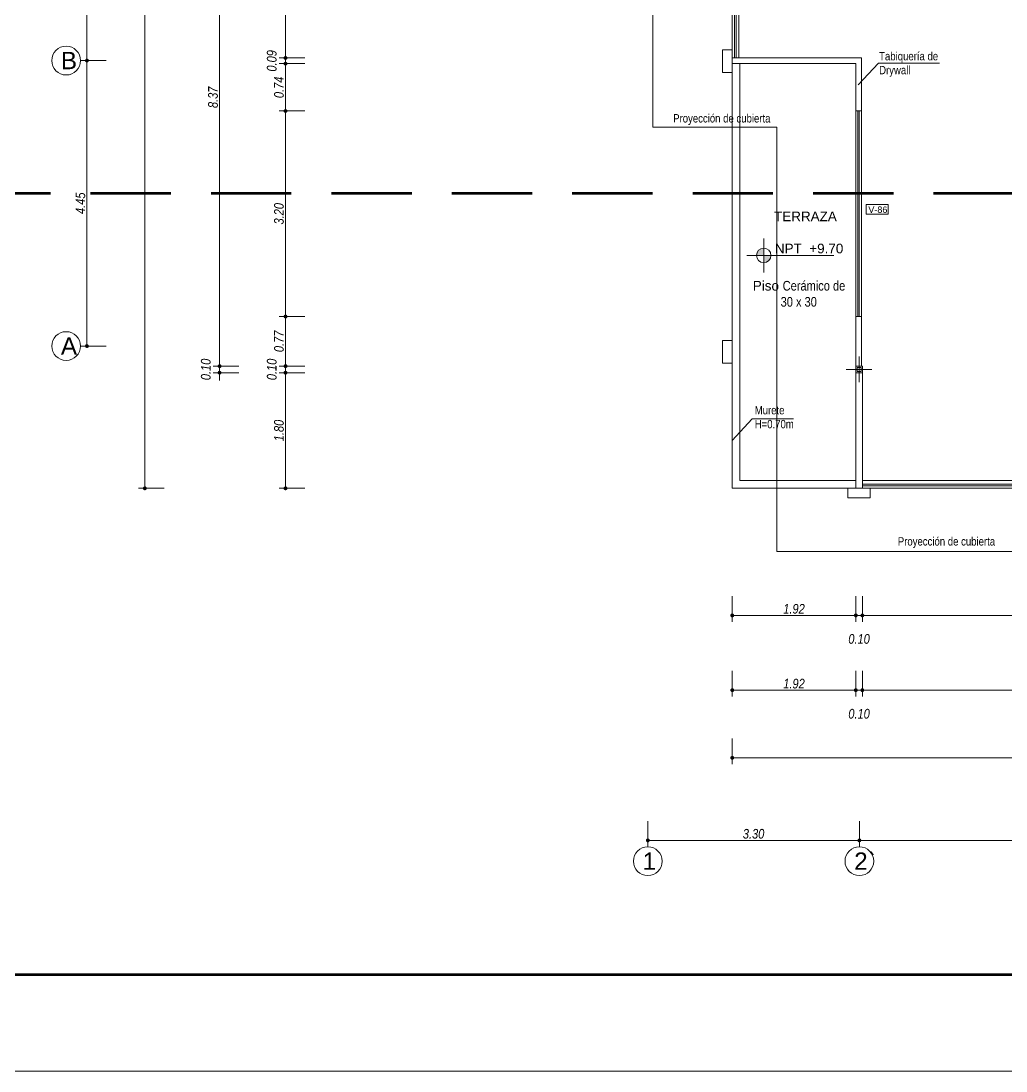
# Model space of a CAD drawing. Header units: inches. Extents: x 140 to 978, y -82 to 38.
# Drawn here: x 837.23 to 852.57, y -22.35 to -6 of the extents above; entities that cross this region are included whole.
import ezdxf

# ---------------------------------------------------------------- set-up
doc = ezdxf.new("R2010")
doc.units = ezdxf.units.IN
doc.header["$MEASUREMENT"] = 0
doc.linetypes.add('DASHED', pattern=[0.75, 0.5, -0.25])
doc.linetypes.add('DASHED2', pattern=[0.375, 0.25, -0.125])
doc.layers.get('0').update_dxf_attribs({"lineweight": 0})
for name, color, linetype, lineweight in [('UNSAAC- ROTULO', 7, 'Continuous', 60), ('UNSAAC-COLUMNA', 24, 'Continuous', 0), ('UNSAAC-CORTE MURO', 42, 'Continuous', 35), ('UNSAAC-COTA', 48, 'Continuous', 0), ('UNSAAC-FACHADA(2DO PLANO)', 7, 'Continuous', 30), ('UNSAAC-LINEA 0.00', 251, 'Continuous', 0), ('UNSAAC-LINEA DE CORTE', 7, 'Continuous', 70), ('UNSAAC-LLAMADOS', 88, 'Continuous', 0), ('UNSAAC-MURETE', 146, 'Continuous', 20), ('UNSAAC-PROYECCIONES', 38, 'DASHED2', 0), ('UNSAAC-TEXTOS', 250, 'Continuous', 0), ('UNSAAC-VANOS', 24, 'Continuous', 0), ('UNSAAC-VARIOS', 30, 'Continuous', 0)]:
    doc.layers.add(name, color=color, linetype=linetype, lineweight=lineweight)
doc.styles.add('5mm', font='GOTHIC.TTF', dxfattribs={"height": 5})
doc.styles.add('narrow', font='')
doc.styles.get("Standard").update_dxf_attribs({"font": 'arial.ttf'})
doc.styles.get('narrow').set_extended_font_data('Arial Narrow', italic=True)
doc.dimstyles.new('1EN75', dxfattribs={"dimtxt": 0.15, "dimasz": 0.06, "dimexe": 0.1, "dimexo": 0.15, "dimgap": 0.025, "dimtad": 1, "dimzin": 1, "dimdsep": 46, "dimtxsty": 'narrow', "dimblk": 'DOT', "dimcen": 0.1, "dimclrd": 256, "dimclre": 256, "dimclrt": 256, "dimaunit": 1, "dimadec": 3, "dimazin": 0, "dimtfac": 1, "dimtmove": 2, "dimatfit": 3, "dimldrblk": 'ARCHTICK', "dimfxl": 0.3, "dimfxlon": 1, "dimtolj": 1, "dimtzin": 0, "dimlwd": 0, "dimlwe": 0, "dimarcsym": 0})

# ---------------------------------------------------------------- blocks, each defined once
blk = doc.blocks.new('npt')
at = {"layer": 'UNSAAC-TEXTOS'}
h = blk.add_hatch(color=0, dxfattribs=at)
h.dxf.hatch_style = 1
h.paths.add_polyline_path([(0.0522, 0), (0, 0), (0, -0.0522, 0.414214)])
h.paths.add_polyline_path([(0, 0.0522, 0.414214), (-0.0522, 0), (0, 0)])
at = {"layer": 'UNSAAC-TEXTOS', "color": 0}
for p, q in [((0, -0.1228), (0, 0.1228)), ((-0.1228, 0), (0.507, 0))]:
    blk.add_line(p, q, dxfattribs=at)
blk.add_circle((0, 0), 0.0522, dxfattribs=at)
blk = doc.blocks.new('npty')
at = {"layer": 'UNSAAC-TEXTOS', "xscale": 2.154779168756153, "yscale": 2.154779168756153, "zscale": 2.154779168756153}
blk.add_blockref('npt', (1323.156, 5.491), dxfattribs=at)
at = {"layer": 'UNSAAC-TEXTOS', "insert": (1323.33, 5.673), "char_height": 0.15, "width": 1.06387, "attachment_point": 1, "style": '5mm'}
blk.add_mtext('{\\fArial|b0|i0|c0|p34;NPT  +9.70}', dxfattribs=at)
blk = doc.blocks.new('_Dot')
at = {"color": 0, "linetype": 'ByBlock', "lineweight": -2}
blk.add_line((-0.5, 0), (-1, 0), dxfattribs=at)
at = {"color": 0, "linetype": 'ByBlock', "const_width": 0.5}
blk.add_lwpolyline([(-0.25, 0, 1), (0.25, 0, 1)], format="xyb", close=True, dxfattribs=at)
blk = doc.blocks.new('*D226')
at = {"layer": 'Defpoints', "color": 0, "transparency": 16777216}
for p in [(846.992, -6.777), (850.287, -15.848), (850.287, -18.758)]:
    blk.add_point(p, dxfattribs=at)
at = {"layer": 'UNSAAC-COTA', "lineweight": 0, "transparency": 16777216}
for p, q in [((846.992, -18.458), (846.992, -18.858)), ((850.287, -18.458), (850.287, -18.858)), ((847.052, -18.758), (850.227, -18.758))]:
    blk.add_line(p, q, dxfattribs=at)
at = {"layer": 'UNSAAC-COTA', "lineweight": 0, "transparency": 16777216, "xscale": 0.06, "yscale": 0.06, "zscale": 0.06, "rotation": 180}
blk.add_blockref('_Dot', (846.992, -18.758), dxfattribs=at)
at = {"layer": 'UNSAAC-COTA', "lineweight": 0, "transparency": 16777216, "xscale": 0.06, "yscale": 0.06, "zscale": 0.06}
blk.add_blockref('_Dot', (850.287, -18.758), dxfattribs=at)
at = {"layer": 'UNSAAC-COTA', "transparency": 16777216, "insert": (848.639, -18.656), "char_height": 0.15, "attachment_point": 5, "style": 'narrow'}
blk.add_mtext('\\A1;3.30', dxfattribs=at)
blk = doc.blocks.new('_ArchTick')
at = {"layer": 'UNSAAC-FACHADA(2DO PLANO)', "color": 0, "const_width": 0.15}
blk.add_lwpolyline([(-0.5, -0.5), (0.5, 0.5)], dxfattribs=at)
blk = doc.blocks.new('*D227')
at = {"layer": 'Defpoints', "color": 0, "transparency": 16777216}
for p in [(850.287, -15.848), (855.867, -15.848), (855.867, -18.758)]:
    blk.add_point(p, dxfattribs=at)
at = {"layer": 'UNSAAC-COTA', "lineweight": 0, "transparency": 16777216}
for p, q in [((850.287, -18.458), (850.287, -18.858)), ((855.867, -18.458), (855.867, -18.858)), ((850.347, -18.758), (855.807, -18.758))]:
    blk.add_line(p, q, dxfattribs=at)
at = {"layer": 'UNSAAC-COTA', "lineweight": 0, "transparency": 16777216, "xscale": 0.06, "yscale": 0.06, "zscale": 0.06, "rotation": 180}
blk.add_blockref('_Dot', (850.287, -18.758), dxfattribs=at)
at = {"layer": 'UNSAAC-COTA', "lineweight": 0, "transparency": 16777216, "xscale": 0.06, "yscale": 0.06, "zscale": 0.06}
blk.add_blockref('_Dot', (855.867, -18.758), dxfattribs=at)
at = {"layer": 'UNSAAC-COTA', "transparency": 16777216, "insert": (853.077, -18.656), "char_height": 0.15, "attachment_point": 5, "style": 'narrow'}
blk.add_mtext('\\A1;5.58', dxfattribs=at)
blk = doc.blocks.new('*D240')
at = {"layer": 'Defpoints', "color": 0, "transparency": 16777216}
for p in [(838.259, -6.616), (846.999, -6.616), (846.894, -11.061)]:
    blk.add_point(p, dxfattribs=at)
at = {"layer": 'UNSAAC-COTA', "lineweight": 0, "transparency": 16777216}
for p, q in [((838.559, -6.616), (838.159, -6.616)), ((838.259, -11.001), (838.259, -6.676)), ((838.559, -11.061), (838.159, -11.061))]:
    blk.add_line(p, q, dxfattribs=at)
at = {"layer": 'UNSAAC-COTA', "lineweight": 0, "transparency": 16777216, "xscale": 0.06, "yscale": 0.06, "zscale": 0.06}
for p, rotation in [((838.259, -6.616), 90), ((838.259, -11.061), 270)]:
    blk.add_blockref('_Dot', p, dxfattribs=dict(at, rotation=rotation))
at = {"layer": 'UNSAAC-COTA', "transparency": 16777216, "insert": (838.157, -8.838), "char_height": 0.15, "attachment_point": 5, "rotation": 90, "style": 'narrow'}
blk.add_mtext('\\A1;4.45', dxfattribs=at)
blk = doc.blocks.new('*D241')
at = {"layer": 'Defpoints', "color": 0, "transparency": 16777216}
for p in [(838.259, -2.26), (843.484, -2.26), (846.999, -6.616)]:
    blk.add_point(p, dxfattribs=at)
at = {"layer": 'UNSAAC-COTA', "lineweight": 0, "transparency": 16777216}
for p, q in [((838.559, -2.26), (838.159, -2.26)), ((838.259, -6.556), (838.259, -2.32)), ((838.559, -6.616), (838.159, -6.616))]:
    blk.add_line(p, q, dxfattribs=at)
at = {"layer": 'UNSAAC-COTA', "lineweight": 0, "transparency": 16777216, "xscale": 0.06, "yscale": 0.06, "zscale": 0.06}
for p, rotation in [((838.259, -2.26), 90), ((838.259, -6.616), 270)]:
    blk.add_blockref('_Dot', p, dxfattribs=dict(at, rotation=rotation))
at = {"layer": 'UNSAAC-COTA', "transparency": 16777216, "insert": (838.157, -4.438), "char_height": 0.15, "attachment_point": 5, "rotation": 90, "style": 'narrow'}
blk.add_mtext('\\A1;4.36', dxfattribs=at)
blk = doc.blocks.new('*D359')
at = {"layer": 'Defpoints', "color": 0, "transparency": 16777216}
for p in [(848.307, -2.951), (841.351, -6.575), (848.307, -6.575)]:
    blk.add_point(p, dxfattribs=at)
at = {"layer": 'UNSAAC-COTA', "lineweight": 0, "transparency": 16777216}
for p, q in [((841.651, -2.951), (841.251, -2.951)), ((841.351, -3.011), (841.351, -6.515)), ((841.651, -6.575), (841.251, -6.575))]:
    blk.add_line(p, q, dxfattribs=at)
at = {"layer": 'UNSAAC-COTA', "lineweight": 0, "transparency": 16777216, "xscale": 0.06, "yscale": 0.06, "zscale": 0.06}
for p, rotation in [((841.351, -2.951), 90), ((841.351, -6.575), 270)]:
    blk.add_blockref('_Dot', p, dxfattribs=dict(at, rotation=rotation))
at = {"layer": 'UNSAAC-COTA', "transparency": 16777216, "insert": (841.249, -4.763), "char_height": 0.15, "attachment_point": 5, "rotation": 90, "style": 'narrow'}
blk.add_mtext('\\A1;3.62', dxfattribs=at)
blk = doc.blocks.new('*D360')
at = {"layer": 'Defpoints', "color": 0, "transparency": 16777216}
for p in [(841.351, -6.664), (848.307, -6.575), (848.307, -6.664)]:
    blk.add_point(p, dxfattribs=at)
at = {"layer": 'UNSAAC-COTA', "lineweight": 0, "transparency": 16777216}
for p, q in [((841.351, -6.515), (841.351, -6.455)), ((841.651, -6.575), (841.251, -6.575)), ((841.651, -6.664), (841.251, -6.664)), ((841.351, -6.575), (841.351, -6.664)), ((841.351, -6.724), (841.351, -6.784))]:
    blk.add_line(p, q, dxfattribs=at)
at = {"layer": 'UNSAAC-COTA', "lineweight": 0, "transparency": 16777216, "xscale": 0.06, "yscale": 0.06, "zscale": 0.06}
for p, rotation in [((841.351, -6.575), 270), ((841.351, -6.664), 90)]:
    blk.add_blockref('_Dot', p, dxfattribs=dict(at, rotation=rotation))
at = {"layer": 'UNSAAC-COTA', "transparency": 16777216, "insert": (841.137, -6.62), "char_height": 0.15, "attachment_point": 5, "rotation": 90, "style": 'narrow'}
blk.add_mtext('\\A1;0.09', dxfattribs=at)
blk = doc.blocks.new('*D361')
at = {"layer": 'Defpoints', "color": 0, "transparency": 16777216}
for p in [(848.307, -6.664), (841.351, -7.401), (850.231, -7.401)]:
    blk.add_point(p, dxfattribs=at)
at = {"layer": 'UNSAAC-COTA', "lineweight": 0, "transparency": 16777216}
for p, q in [((841.651, -6.664), (841.251, -6.664)), ((841.351, -6.724), (841.351, -7.341)), ((841.651, -7.401), (841.251, -7.401))]:
    blk.add_line(p, q, dxfattribs=at)
at = {"layer": 'UNSAAC-COTA', "lineweight": 0, "transparency": 16777216, "xscale": 0.06, "yscale": 0.06, "zscale": 0.06}
for p, rotation in [((841.351, -6.664), 90), ((841.351, -7.401), 270)]:
    blk.add_blockref('_Dot', p, dxfattribs=dict(at, rotation=rotation))
at = {"layer": 'UNSAAC-COTA', "transparency": 16777216, "insert": (841.249, -7.033), "char_height": 0.15, "attachment_point": 5, "rotation": 90, "style": 'narrow'}
blk.add_mtext('\\A1;0.74', dxfattribs=at)
blk = doc.blocks.new('*D362')
at = {"layer": 'Defpoints', "color": 0, "transparency": 16777216}
for p in [(850.231, -7.401), (841.351, -10.601), (850.231, -10.601)]:
    blk.add_point(p, dxfattribs=at)
at = {"layer": 'UNSAAC-COTA', "lineweight": 0, "transparency": 16777216}
for p, q in [((841.651, -7.401), (841.251, -7.401)), ((841.351, -7.461), (841.351, -10.541)), ((841.651, -10.601), (841.251, -10.601))]:
    blk.add_line(p, q, dxfattribs=at)
at = {"layer": 'UNSAAC-COTA', "lineweight": 0, "transparency": 16777216, "xscale": 0.06, "yscale": 0.06, "zscale": 0.06}
for p, rotation in [((841.351, -7.401), 90), ((841.351, -10.601), 270)]:
    blk.add_blockref('_Dot', p, dxfattribs=dict(at, rotation=rotation))
at = {"layer": 'UNSAAC-COTA', "transparency": 16777216, "insert": (841.249, -9.001), "char_height": 0.15, "attachment_point": 5, "rotation": 90, "style": 'narrow'}
blk.add_mtext('\\A1;3.20', dxfattribs=at)
blk = doc.blocks.new('*D363')
at = {"layer": 'Defpoints', "color": 0, "transparency": 16777216}
for p in [(850.231, -10.601), (841.351, -11.374), (850.231, -11.374)]:
    blk.add_point(p, dxfattribs=at)
at = {"layer": 'UNSAAC-COTA', "lineweight": 0, "transparency": 16777216}
for p, q in [((841.651, -10.601), (841.251, -10.601)), ((841.351, -10.661), (841.351, -11.314)), ((841.651, -11.374), (841.251, -11.374))]:
    blk.add_line(p, q, dxfattribs=at)
at = {"layer": 'UNSAAC-COTA', "lineweight": 0, "transparency": 16777216, "xscale": 0.06, "yscale": 0.06, "zscale": 0.06}
for p, rotation in [((841.351, -10.601), 90), ((841.351, -11.374), 270)]:
    blk.add_blockref('_Dot', p, dxfattribs=dict(at, rotation=rotation))
at = {"layer": 'UNSAAC-COTA', "transparency": 16777216, "insert": (841.249, -10.988), "char_height": 0.15, "attachment_point": 5, "rotation": 90, "style": 'narrow'}
blk.add_mtext('\\A1;0.77', dxfattribs=at)
blk = doc.blocks.new('*D364')
at = {"layer": 'Defpoints', "color": 0, "transparency": 16777216}
for p in [(850.231, -11.374), (841.351, -11.476), (850.231, -11.476)]:
    blk.add_point(p, dxfattribs=at)
at = {"layer": 'UNSAAC-COTA', "lineweight": 0, "transparency": 16777216}
for p, q in [((841.351, -11.314), (841.351, -11.254)), ((841.651, -11.374), (841.251, -11.374)), ((841.351, -11.374), (841.351, -11.476)), ((841.651, -11.476), (841.251, -11.476)), ((841.351, -11.536), (841.351, -11.596))]:
    blk.add_line(p, q, dxfattribs=at)
at = {"layer": 'UNSAAC-COTA', "lineweight": 0, "transparency": 16777216, "xscale": 0.06, "yscale": 0.06, "zscale": 0.06}
for p, rotation in [((841.351, -11.374), 270), ((841.351, -11.476), 90)]:
    blk.add_blockref('_Dot', p, dxfattribs=dict(at, rotation=rotation))
at = {"layer": 'UNSAAC-COTA', "transparency": 16777216, "insert": (841.137, -11.425), "char_height": 0.15, "attachment_point": 5, "rotation": 90, "style": 'narrow'}
blk.add_mtext('\\A1;0.10', dxfattribs=at)
blk = doc.blocks.new('*D365')
at = {"layer": 'Defpoints', "color": 0, "transparency": 16777216}
for p in [(850.231, -11.476), (841.351, -13.276), (848.307, -13.276)]:
    blk.add_point(p, dxfattribs=at)
at = {"layer": 'UNSAAC-COTA', "lineweight": 0, "transparency": 16777216}
for p, q in [((841.651, -11.476), (841.251, -11.476)), ((841.351, -11.536), (841.351, -13.216)), ((841.651, -13.276), (841.251, -13.276))]:
    blk.add_line(p, q, dxfattribs=at)
at = {"layer": 'UNSAAC-COTA', "lineweight": 0, "transparency": 16777216, "xscale": 0.06, "yscale": 0.06, "zscale": 0.06}
for p, rotation in [((841.351, -11.476), 90), ((841.351, -13.276), 270)]:
    blk.add_blockref('_Dot', p, dxfattribs=dict(at, rotation=rotation))
at = {"layer": 'UNSAAC-COTA', "transparency": 16777216, "insert": (841.249, -12.376), "char_height": 0.15, "attachment_point": 5, "rotation": 90, "style": 'narrow'}
blk.add_mtext('\\A1;1.80', dxfattribs=at)
blk = doc.blocks.new('*D261')
at = {"layer": 'Defpoints', "color": 0, "transparency": 16777216}
for p in [(840.324, -11.374), (850.231, -11.374), (850.231, -11.476)]:
    blk.add_point(p, dxfattribs=at)
at = {"layer": 'UNSAAC-COTA', "lineweight": 0, "transparency": 16777216}
for p, q in [((840.324, -11.314), (840.324, -11.254)), ((840.624, -11.374), (840.224, -11.374)), ((840.324, -11.476), (840.324, -11.374)), ((840.624, -11.476), (840.224, -11.476)), ((840.324, -11.536), (840.324, -11.596))]:
    blk.add_line(p, q, dxfattribs=at)
at = {"layer": 'UNSAAC-COTA', "lineweight": 0, "transparency": 16777216, "xscale": 0.06, "yscale": 0.06, "zscale": 0.06}
for p, rotation in [((840.324, -11.374), 270), ((840.324, -11.476), 90)]:
    blk.add_blockref('_Dot', p, dxfattribs=dict(at, rotation=rotation))
at = {"layer": 'UNSAAC-COTA', "transparency": 16777216, "insert": (840.11, -11.425), "char_height": 0.15, "attachment_point": 5, "rotation": 90, "style": 'narrow'}
blk.add_mtext('\\A1;0.10', dxfattribs=at)
blk = doc.blocks.new('*D262')
at = {"layer": 'Defpoints', "color": 0, "transparency": 16777216}
for p in [(840.324, -3.002), (850.231, -3.002), (850.231, -11.374)]:
    blk.add_point(p, dxfattribs=at)
at = {"layer": 'UNSAAC-COTA', "lineweight": 0, "transparency": 16777216}
for p, q in [((840.624, -3.002), (840.224, -3.002)), ((840.324, -11.314), (840.324, -3.062)), ((840.624, -11.374), (840.224, -11.374))]:
    blk.add_line(p, q, dxfattribs=at)
at = {"layer": 'UNSAAC-COTA', "lineweight": 0, "transparency": 16777216, "xscale": 0.06, "yscale": 0.06, "zscale": 0.06}
for p, rotation in [((840.324, -3.002), 90), ((840.324, -11.374), 270)]:
    blk.add_blockref('_Dot', p, dxfattribs=dict(at, rotation=rotation))
at = {"layer": 'UNSAAC-COTA', "transparency": 16777216, "insert": (840.222, -7.188), "char_height": 0.15, "attachment_point": 5, "rotation": 90, "style": 'narrow'}
blk.add_mtext('\\A1;8.37', dxfattribs=at)
blk = doc.blocks.new('*D272')
at = {"layer": 'Defpoints', "color": 0, "transparency": 16777216}
for p in [(839.161, 24.124), (848.177, 24.124), (848.307, -13.276)]:
    blk.add_point(p, dxfattribs=at)
at = {"layer": 'UNSAAC-COTA', "lineweight": 0, "transparency": 16777216}
for p, q in [((839.461, 24.124), (839.061, 24.124)), ((839.161, -13.216), (839.161, 24.064)), ((839.461, -13.276), (839.061, -13.276))]:
    blk.add_line(p, q, dxfattribs=at)
at = {"layer": 'UNSAAC-COTA', "lineweight": 0, "transparency": 16777216, "xscale": 0.06, "yscale": 0.06, "zscale": 0.06}
for p, rotation in [((839.161, 24.124), 90), ((839.161, -13.276), 270)]:
    blk.add_blockref('_Dot', p, dxfattribs=dict(at, rotation=rotation))
at = {"layer": 'UNSAAC-COTA', "transparency": 16777216, "insert": (839.059, 5.424), "char_height": 0.15, "attachment_point": 5, "rotation": 90, "style": 'narrow'}
blk.add_mtext('\\A1;37.40', dxfattribs=at)
blk = doc.blocks.new('*D298')
at = {"layer": 'Defpoints', "color": 0, "transparency": 16777216}
for p in [(848.307, -13.276), (885.857, -13.276), (885.857, -17.472)]:
    blk.add_point(p, dxfattribs=at)
at = {"layer": 'UNSAAC-COTA', "lineweight": 0, "transparency": 16777216}
for p, q in [((848.307, -17.172), (848.307, -17.572)), ((885.857, -17.172), (885.857, -17.572)), ((848.367, -17.472), (885.797, -17.472))]:
    blk.add_line(p, q, dxfattribs=at)
at = {"layer": 'UNSAAC-COTA', "lineweight": 0, "transparency": 16777216, "xscale": 0.06, "yscale": 0.06, "zscale": 0.06, "rotation": 180}
blk.add_blockref('_Dot', (848.307, -17.472), dxfattribs=at)
at = {"layer": 'UNSAAC-COTA', "lineweight": 0, "transparency": 16777216, "xscale": 0.06, "yscale": 0.06, "zscale": 0.06}
blk.add_blockref('_Dot', (885.857, -17.472), dxfattribs=at)
at = {"layer": 'UNSAAC-COTA', "transparency": 16777216, "insert": (867.082, -17.37), "char_height": 0.15, "attachment_point": 5, "style": 'narrow'}
blk.add_mtext('\\A1;37.55', dxfattribs=at)
blk = doc.blocks.new('*D299')
at = {"layer": 'Defpoints', "color": 0, "transparency": 16777216}
for p in [(850.231, -11.772), (850.333, -11.771), (850.333, -16.419)]:
    blk.add_point(p, dxfattribs=at)
at = {"layer": 'UNSAAC-COTA', "lineweight": 0, "transparency": 16777216}
for p, q in [((850.231, -16.119), (850.231, -16.519)), ((850.333, -16.119), (850.333, -16.519)), ((850.171, -16.419), (850.111, -16.419)), ((850.231, -16.419), (850.333, -16.419)), ((850.393, -16.419), (850.453, -16.419))]:
    blk.add_line(p, q, dxfattribs=at)
at = {"layer": 'UNSAAC-COTA', "lineweight": 0, "transparency": 16777216, "xscale": 0.06, "yscale": 0.06, "zscale": 0.06}
blk.add_blockref('_Dot', (850.231, -16.419), dxfattribs=at)
at = {"layer": 'UNSAAC-COTA', "lineweight": 0, "transparency": 16777216, "xscale": 0.06, "yscale": 0.06, "zscale": 0.06, "rotation": 180}
blk.add_blockref('_Dot', (850.333, -16.419), dxfattribs=at)
at = {"layer": 'UNSAAC-COTA', "transparency": 16777216, "insert": (850.282, -16.787), "char_height": 0.15, "attachment_point": 5, "style": 'narrow'}
blk.add_mtext('\\A1;0.10', dxfattribs=at)
blk = doc.blocks.new('*D300')
at = {"layer": 'Defpoints', "color": 0, "transparency": 16777216}
for p in [(850.333, -11.771), (855.831, -11.771), (855.831, -16.419)]:
    blk.add_point(p, dxfattribs=at)
at = {"layer": 'UNSAAC-COTA', "lineweight": 0, "transparency": 16777216}
for p, q in [((850.333, -16.119), (850.333, -16.519)), ((855.831, -16.119), (855.831, -16.519)), ((850.393, -16.419), (855.771, -16.419))]:
    blk.add_line(p, q, dxfattribs=at)
at = {"layer": 'UNSAAC-COTA', "lineweight": 0, "transparency": 16777216, "xscale": 0.06, "yscale": 0.06, "zscale": 0.06, "rotation": 180}
blk.add_blockref('_Dot', (850.333, -16.419), dxfattribs=at)
at = {"layer": 'UNSAAC-COTA', "lineweight": 0, "transparency": 16777216, "xscale": 0.06, "yscale": 0.06, "zscale": 0.06}
blk.add_blockref('_Dot', (855.831, -16.419), dxfattribs=at)
at = {"layer": 'UNSAAC-COTA', "transparency": 16777216, "insert": (853.082, -16.318), "char_height": 0.15, "attachment_point": 5, "style": 'narrow'}
blk.add_mtext('\\A1;5.50', dxfattribs=at)
blk = doc.blocks.new('*D400')
at = {"layer": 'Defpoints', "color": 0, "transparency": 16777216}
for p in [(848.307, -13.276), (850.231, -13.276), (850.231, -15.255)]:
    blk.add_point(p, dxfattribs=at)
at = {"layer": 'UNSAAC-COTA', "lineweight": 0, "transparency": 16777216}
for p, q in [((848.307, -14.955), (848.307, -15.355)), ((850.231, -14.955), (850.231, -15.355)), ((848.367, -15.255), (850.171, -15.255))]:
    blk.add_line(p, q, dxfattribs=at)
at = {"layer": 'UNSAAC-COTA', "lineweight": 0, "transparency": 16777216, "xscale": 0.06, "yscale": 0.06, "zscale": 0.06, "rotation": 180}
blk.add_blockref('_Dot', (848.307, -15.255), dxfattribs=at)
at = {"layer": 'UNSAAC-COTA', "lineweight": 0, "transparency": 16777216, "xscale": 0.06, "yscale": 0.06, "zscale": 0.06}
blk.add_blockref('_Dot', (850.231, -15.255), dxfattribs=at)
at = {"layer": 'UNSAAC-COTA', "transparency": 16777216, "insert": (849.269, -15.153), "char_height": 0.15, "attachment_point": 5, "style": 'narrow'}
blk.add_mtext('\\A1;1.92', dxfattribs=at)
blk = doc.blocks.new('*D401')
at = {"layer": 'Defpoints', "color": 0, "transparency": 16777216}
for p in [(850.231, -13.276), (850.333, -13.276), (850.333, -15.255)]:
    blk.add_point(p, dxfattribs=at)
at = {"layer": 'UNSAAC-COTA', "lineweight": 0, "transparency": 16777216}
for p, q in [((850.231, -14.955), (850.231, -15.355)), ((850.333, -14.955), (850.333, -15.355)), ((850.171, -15.255), (850.111, -15.255)), ((850.231, -15.255), (850.333, -15.255)), ((850.393, -15.255), (850.453, -15.255))]:
    blk.add_line(p, q, dxfattribs=at)
at = {"layer": 'UNSAAC-COTA', "lineweight": 0, "transparency": 16777216, "xscale": 0.06, "yscale": 0.06, "zscale": 0.06}
blk.add_blockref('_Dot', (850.231, -15.255), dxfattribs=at)
at = {"layer": 'UNSAAC-COTA', "lineweight": 0, "transparency": 16777216, "xscale": 0.06, "yscale": 0.06, "zscale": 0.06, "rotation": 180}
blk.add_blockref('_Dot', (850.333, -15.255), dxfattribs=at)
at = {"layer": 'UNSAAC-COTA', "transparency": 16777216, "insert": (850.282, -15.622), "char_height": 0.15, "attachment_point": 5, "style": 'narrow'}
blk.add_mtext('\\A1;0.10', dxfattribs=at)
blk = doc.blocks.new('*D402')
at = {"layer": 'Defpoints', "color": 0, "transparency": 16777216}
for p in [(850.333, -13.276), (855.831, -13.276), (855.831, -15.255)]:
    blk.add_point(p, dxfattribs=at)
at = {"layer": 'UNSAAC-COTA', "lineweight": 0, "transparency": 16777216}
for p, q in [((850.333, -14.955), (850.333, -15.355)), ((855.831, -14.955), (855.831, -15.355)), ((850.393, -15.255), (855.771, -15.255))]:
    blk.add_line(p, q, dxfattribs=at)
at = {"layer": 'UNSAAC-COTA', "lineweight": 0, "transparency": 16777216, "xscale": 0.06, "yscale": 0.06, "zscale": 0.06, "rotation": 180}
blk.add_blockref('_Dot', (850.333, -15.255), dxfattribs=at)
at = {"layer": 'UNSAAC-COTA', "lineweight": 0, "transparency": 16777216, "xscale": 0.06, "yscale": 0.06, "zscale": 0.06}
blk.add_blockref('_Dot', (855.831, -15.255), dxfattribs=at)
at = {"layer": 'UNSAAC-COTA', "transparency": 16777216, "insert": (853.082, -15.153), "char_height": 0.15, "attachment_point": 5, "style": 'narrow'}
blk.add_mtext('\\A1;5.50', dxfattribs=at)
blk = doc.blocks.new('columna')
at = {"layer": 'UNSAAC-COLUMNA'}
for p, q in [((0, 0.2), (0, -0.2)), ((0, 0.2), (0, -0.2)), ((0.2, 0), (-0.2, 0)), ((0.2, 0), (-0.2, 0))]:
    blk.add_line(p, q, dxfattribs=at)
for points in [[(-0.0508, 0.0508), (0.0508, 0.0508), (0.0508, -0.0508), (-0.0508, -0.0508)], [(-0.0308, 0.0308), (0.0308, 0.0308), (0.0308, -0.0308), (-0.0308, -0.0308)]]:
    blk.add_lwpolyline(points, close=True, dxfattribs=at)
blk = doc.blocks.new('D')
at = {"layer": 'UNSAAC-COLUMNA'}
blk.add_blockref('columna', (1309.282, -11.425), dxfattribs=at)
blk = doc.blocks.new('*D948')
at = {"layer": 'Defpoints', "color": 0, "ltscale": 2.5, "transparency": 16777216}
for p in [(850.231, -11.772), (848.307, -13.276), (848.307, -16.419)]:
    blk.add_point(p, dxfattribs=at)
at = {"layer": 'UNSAAC-COTA', "lineweight": 0, "ltscale": 2.5, "transparency": 16777216}
for p, q in [((848.307, -16.119), (848.307, -16.519)), ((850.231, -16.119), (850.231, -16.519)), ((850.171, -16.419), (848.367, -16.419))]:
    blk.add_line(p, q, dxfattribs=at)
at = {"layer": 'UNSAAC-COTA', "lineweight": 0, "ltscale": 2.5, "transparency": 16777216, "xscale": 0.06, "yscale": 0.06, "zscale": 0.06, "rotation": 180}
blk.add_blockref('_Dot', (848.307, -16.419), dxfattribs=at)
at = {"layer": 'UNSAAC-COTA', "lineweight": 0, "ltscale": 2.5, "transparency": 16777216, "xscale": 0.06, "yscale": 0.06, "zscale": 0.06}
blk.add_blockref('_Dot', (850.231, -16.419), dxfattribs=at)
at = {"layer": 'UNSAAC-COTA', "ltscale": 2.5, "transparency": 16777216, "insert": (849.269, -16.318), "char_height": 0.15, "attachment_point": 5, "style": 'narrow'}
blk.add_mtext('\\A1;1.92', dxfattribs=at)

msp = doc.modelspace()

# ---------------------------------------------------------------- linework, layer by layer
at = {"layer": 'UNSAAC- ROTULO', "color": 5, "lineweight": 0, "flags": 128}
msp.add_lwpolyline([(824.895, 31.651), (901.395, 31.651), (901.395, -22.349), (824.895, -22.349)], close=True, dxfattribs=at)
at = {"layer": 'UNSAAC- ROTULO'}
msp.add_lwpolyline([(826.395, 30.151), (899.895, 30.151), (899.895, -20.849), (826.395, -20.849)], close=True, dxfattribs=at)
at = {"layer": 'UNSAAC-LINEA 0.00', "ltscale": 2.5}
msp.add_lwpolyline([(867.135, -13.276), (861.431, -13.276), (861.431, -11.476), (855.933, -11.476), (855.933, -13.276), (850.231, -13.276), (850.231, -6.664), (848.307, -6.664), (848.307, -2.401), (847.307, -2.401), (847.307, -2.45), (846.677, -2.45), (845.032, -2.451), (844.482, -1.838), (844.482, 1.987), (845.157, 2.599), (846.482, 2.599), (846.482, 8.249), (846.532, 8.249), (846.532, 20.003)], dxfattribs=at)
at = {"layer": 'UNSAAC-LINEA DE CORTE', "linetype": 'DASHED', "ltscale": 2.5}
msp.add_line((832.691, -8.683), (892.094, -8.683), dxfattribs=at)
at = {"layer": 'UNSAAC-LLAMADOS', "ltscale": 2.5}
for points in [[(851.535, -6.657), (850.582, -6.657), (850.27, -6.993)], [(849.263, -12.196), (848.619, -12.196), (848.307, -12.532)]]:
    msp.add_lwpolyline(points, dxfattribs=at)
at = {"layer": 'UNSAAC-MURETE'}
for p, q in [((848.307, -2.401), (848.307, -13.276)), ((848.407, -6.575), (848.407, -2.401)), ((848.307, -6.451), (848.157, -6.451)), ((848.157, -6.451), (848.157, -6.626)), ((848.307, -6.451), (848.307, -6.626)), ((848.157, -6.801), (848.157, -6.626)), ((848.307, -6.801), (848.307, -6.626)), ((848.427, -6.664), (848.427, -13.156)), ((848.307, -6.801), (848.157, -6.801)), ((848.307, -10.976), (848.157, -10.976)), ((848.157, -10.976), (848.157, -11.151)), ((848.307, -10.976), (848.157, -10.976)), ((848.157, -10.976), (848.157, -11.151)), ((848.307, -10.976), (848.307, -11.151)), ((848.307, -10.976), (848.307, -11.151)), ((848.157, -11.326), (848.157, -11.151)), ((848.157, -11.326), (848.157, -11.151)), ((848.307, -11.326), (848.307, -11.151)), ((848.307, -11.326), (848.307, -11.151)), ((848.307, -11.326), (848.157, -11.326)), ((848.307, -11.326), (848.157, -11.326)), ((848.427, -13.156), (850.231, -13.156)), ((855.831, -13.156), (850.333, -13.156)), ((848.307, -13.276), (885.857, -13.276)), ((850.107, -13.276), (850.282, -13.276)), ((850.107, -13.276), (850.107, -13.426)), ((850.457, -13.276), (850.282, -13.276)), ((850.457, -13.276), (850.457, -13.426)), ((850.107, -13.426), (850.282, -13.426)), ((850.457, -13.426), (850.282, -13.426))]:
    msp.add_line(p, q, dxfattribs=at)
at = {"layer": 'UNSAAC-PROYECCIONES', "ltscale": 2.5}
msp.add_lwpolyline([(867.135, -13.276), (861.431, -13.276), (861.431, -11.476), (855.933, -11.476), (855.933, -13.276), (850.231, -13.276), (850.231, -6.664), (848.307, -6.664), (848.307, -2.401), (847.307, -2.401), (847.307, -2.45), (846.677, -2.45), (845.032, -2.451), (844.482, -1.838), (844.482, 1.987), (845.157, 2.599), (846.482, 2.599), (846.482, 8.249), (846.532, 8.249), (846.532, 20.003)], dxfattribs=at)
msp.add_lwpolyline([(880.688, 2.356), (880.688, -1.211), (886.627, -1.211), (886.627, -14.262), (849.003, -14.262), (849.003, -7.651), (847.068, -7.651), (847.068, -2.875), (847.068, -7.651), (849.003, -7.651), (849.003, -14.262), (886.627, -14.262), (886.627, -1.211), (880.688, -1.211)], close=True, dxfattribs=at)
at = {"layer": 'UNSAAC-TEXTOS'}
msp.add_lwpolyline([(850.391, -8.859), (850.735, -8.859), (850.735, -9.005), (850.391, -9.005)], close=True, dxfattribs=at)
for centre in [(837.935, -6.616), (837.935, -11.061), (846.992, -19.082), (850.287, -19.082)]:
    msp.add_circle(centre, 0.224, dxfattribs=at)
at = {"layer": 'UNSAAC-VANOS'}
for p, q in [((848.343, -6.575), (848.343, -2.951)), ((850.265, -7.401), (850.265, -10.601)), ((850.285, -7.401), (850.285, -10.601)), ((855.833, -13.213), (850.333, -13.213)), ((855.833, -13.238), (850.333, -13.238))]:
    msp.add_line(p, q, dxfattribs=at)
msp.add_lwpolyline([(848.368, -2.951), (848.368, -6.575)], dxfattribs=at)
msp.add_lwpolyline([(848.368, -2.951), (848.368, -6.575)], dxfattribs=at)
at = {"layer": 'UNSAAC-VARIOS'}
for p, q in [((848.307, -6.575), (849.881, -6.575)), ((848.307, -6.664), (849.881, -6.664)), ((849.881, -6.575), (850.231, -6.575)), ((849.881, -6.664), (850.231, -6.664)), ((850.231, -6.575), (850.319, -6.575)), ((850.231, -7.401), (850.231, -6.664)), ((850.319, -6.575), (850.319, -7.401)), ((850.231, -10.601), (850.231, -7.401)), ((850.319, -7.401), (850.231, -7.401)), ((850.319, -7.401), (850.319, -10.601)), ((850.231, -10.601), (850.231, -11.374)), ((850.231, -10.601), (850.319, -10.601)), ((850.319, -11.374), (850.319, -10.601)), ((850.231, -11.476), (850.231, -13.276)), ((850.333, -11.476), (850.333, -13.276))]:
    msp.add_line(p, q, dxfattribs=at)

# ---------------------------------------------------------------- block references
at = {"layer": 'UNSAAC-CORTE MURO'}
msp.add_blockref('npty', (-474.359, -15.14), dxfattribs=at)
at = {"layer": 'UNSAAC-TEXTOS'}
msp.add_blockref('D', (-459, 0), dxfattribs=at)

# ---------------------------------------------------------------- texts
at = {"layer": 'UNSAAC-LLAMADOS', "char_height": 0.13, "style": 'narrow'}
for s, insert, width, attachment_point in [('{\\fArial Narrow|b0|i0|c0|p34;Tabiquería de Drywall}', (850.594, -6.868), 1.15269, 7), ('\\pi0.29327;{\\fArial Narrow|b0|i0|c0|p34;Proyección de cubierta}', (847.094, -7.45), 2.08357, 1), ('{\\fArial Narrow|b0|i0|c0|p34;Murete H=0.70m}', (848.657, -12.343), 0.85805, 7), ('\\pi0.29327;{\\fArial Narrow|b0|i0|c0|p34;Proyección de cubierta}', (850.592, -14.037), 2.08357, 1)]:
    msp.add_mtext(s, dxfattribs=dict(at, insert=insert, width=width, attachment_point=attachment_point))
at = {"layer": 'UNSAAC-TEXTOS', "attachment_point": 1}
for s, insert, char_height, width in [('B', (837.853, -6.48), 0.27, 0.42503), ('\\pi0.65056;TERRAZA', (848.307, -8.967), 0.15, 2.27449), ('A', (837.853, -10.925), 0.27, 0.42503), ('1', (846.911, -18.946), 0.27, 0.42503), ('2`', (850.206, -18.946), 0.27, 0.42503)]:
    msp.add_mtext(s, dxfattribs=dict(at, insert=insert, char_height=char_height, width=width))
at = {"layer": 'UNSAAC-TEXTOS', "insert": (850.427, -8.888), "char_height": 0.1, "attachment_point": 1}
msp.add_mtext_dynamic_manual_height_columns('{\\f@Arial Unicode MS|b0|i0|c0|p34;V-}86', width=0.2, gutter_width=1, heights=[0], dxfattribs=at)
at = {"layer": 'UNSAAC-TEXTOS', "insert": (848.573, -10.047), "char_height": 0.15, "width": 1.52397, "attachment_point": 1, "style": 'narrow'}
msp.add_mtext('\\pi0.053834;{\\fArial|b0|i0|c204|p34;Piso \\fArial Narrow|b0|i0|c0|p34;Cerámico de \\P\\pi0.48777;30 x 30}', dxfattribs=at)

# ---------------------------------------------------------------- dimensions: what is measured, and where the dimension line sits
at = {"layer": 'UNSAAC-COTA'}
for base, p1, p2, picture, middle in [((839.161, 24.124), (848.307, -13.276), (848.177, 24.124), '*D272', (839.059, 5.424)), ((838.259, -2.26), (846.999, -6.616), (843.484, -2.26), '*D241', (838.157, -4.438)), ((841.351, -6.575), (848.307, -2.951), (848.307, -6.575), '*D359', (841.249, -4.763)), ((840.324, -3.002), (850.231, -11.374), (850.231, -3.002), '*D262', (840.222, -7.188)), ((841.351, -6.664), (848.307, -6.575), (848.307, -6.664), '*D360', (841.137, -6.62)), ((838.258743649, -6.615829492), (846.893743649, -11.060829492), (846.998743649, -6.615829492), '*D240', (838.157464659, -8.838329492)), ((841.351, -7.401), (848.307, -6.664), (850.231, -7.401), '*D361', (841.249, -7.033)), ((841.351, -10.601), (850.231, -7.401), (850.231, -10.601), '*D362', (841.249, -9.001)), ((841.351, -11.374), (850.231, -10.601), (850.231, -11.374), '*D363', (841.249, -10.988)), ((840.324, -11.374), (850.231, -11.476), (850.231, -11.374), '*D261', (840.11, -11.425)), ((841.351, -11.476), (850.231, -11.374), (850.231, -11.476), '*D364', (841.137, -11.425)), ((841.351, -13.276), (850.231, -11.476), (848.307, -13.276), '*D365', (841.249, -12.376))]:
    dim = msp.add_linear_dim(base=base, p1=p1, p2=p2, angle=90, dimstyle='1EN75', dxfattribs=at)
    dim.commit()
    dim.dimension.update_dxf_attribs({"geometry": picture, "text_midpoint": middle})
for base, p1, p2, picture, middle in [((850.286866632, -18.75783998), (846.991866632, -6.776624217), (850.286866632, -15.84783998), '*D226', (848.639366632, -18.656254032)), ((850.333, -16.419), (850.231, -11.772), (850.333, -11.771), '*D299', (850.282, -16.787)), ((855.831, -16.419), (850.333, -11.771), (855.831, -11.771), '*D300', (853.082, -16.318)), ((885.857, -17.472), (848.307, -13.276), (885.857, -13.276), '*D298', (867.082, -17.37)), ((850.231, -15.255), (848.307, -13.276), (850.231, -13.276), '*D400', (849.269, -15.153)), ((850.333, -15.255), (850.231, -13.276), (850.333, -13.276), '*D401', (850.282, -15.622)), ((855.831, -15.255), (850.333, -13.276), (855.831, -13.276), '*D402', (853.082, -15.153)), ((855.867, -18.758), (850.287, -15.848), (855.867, -15.848), '*D227', (853.077, -18.656))]:
    dim = msp.add_linear_dim(base=base, p1=p1, p2=p2, dimstyle='1EN75', dxfattribs=at)
    dim.commit()
    dim.dimension.update_dxf_attribs({"geometry": picture, "text_midpoint": middle})
at = {"layer": 'UNSAAC-COTA', "ltscale": 2.5}
dim = msp.add_linear_dim(base=(848.307, -16.419), p1=(850.231, -11.772), p2=(848.307, -13.276), dimstyle='1EN75', dxfattribs=at)
dim.commit()
dim.dimension.update_dxf_attribs({"geometry": '*D948', "text_midpoint": (849.269, -16.318)})

doc.saveas('drawing.dxf')
